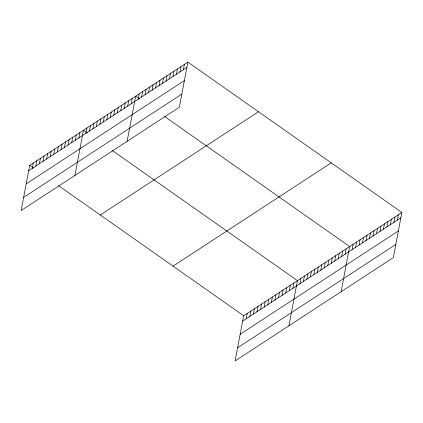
<?xml version="1.0" encoding="UTF-8"?>
<svg xmlns="http://www.w3.org/2000/svg" width="423" height="423" viewBox="0 0 423 423"><rect width="100%" height="100%" fill="white"/><g stroke="black" fill="none" stroke-linecap="round" stroke-linejoin="round"><path stroke-width="0.63" d="M187.865 62.091L29.684 165.367L21.15 210.522L179.336 107.246L187.865 62.091L401.85 212.478L393.316 257.633L235.135 360.909L243.664 315.754L401.85 212.478M32.254 168.386L33.269 163.029M35.839 166.043L36.854 160.687M39.424 163.701L40.439 158.345M43.014 161.364L44.024 156.002M46.599 159.022L47.609 153.665M50.184 156.679L51.194 151.323M53.769 154.342L54.779 148.981M57.354 152L58.369 146.644M60.938 149.657L61.954 144.301M64.523 147.315L65.539 141.959M68.108 144.978L69.123 139.616M71.699 142.636L72.708 137.279M75.283 140.293L76.293 134.937M78.868 137.951L79.878 132.595M74.934 175.408L83.463 130.252L87.387 133.012M85.932 133.34L86.942 127.984M89.412 131.067L90.427 125.71M92.891 128.798L93.906 123.437M96.375 126.525L97.385 121.168M99.854 124.251L100.864 118.895M103.334 121.977L104.344 116.621M106.813 119.709L107.823 114.347M110.292 117.435L111.307 112.079M113.771 115.162L114.786 109.806M117.256 112.893L118.266 107.532M120.735 110.62L121.745 105.264M124.214 108.346L125.224 102.99M127.693 106.073L128.708 100.716M131.172 103.804L132.188 98.443M127.133 141.324L135.667 96.174L139.59 98.929M138.136 99.257L139.146 93.901M141.615 96.989L142.625 91.627M145.094 94.715L146.104 89.359M148.573 92.441L149.589 87.085M152.053 90.168L153.068 84.812M155.532 87.899L156.547 82.538M159.016 85.626L160.026 80.27M162.495 83.352L163.505 77.996M165.975 81.084L166.985 75.722M169.454 78.81L170.469 73.454M172.933 76.537L173.948 71.18M176.412 74.263L177.427 68.907M179.897 71.995L180.907 66.633M183.376 69.721L184.386 64.365M246.239 318.773L247.249 313.411M249.824 316.43L250.834 311.074M253.409 314.088L254.424 308.732M256.994 311.751L258.009 306.389M260.579 309.409L261.594 304.052M264.164 307.066L265.179 301.71M267.754 304.724L268.764 299.368M271.339 302.387L272.349 297.025M274.924 300.044L275.933 294.688M278.508 297.702L279.518 292.346M282.093 295.36L283.103 290.004M285.678 293.023L286.694 287.661M289.263 290.68L290.278 285.324M292.848 288.338L293.863 282.982M288.914 325.795L297.448 280.639L112.396 150.588M299.918 283.727L300.927 278.371M303.397 281.454L304.407 276.097M306.876 279.18L307.886 273.824M310.355 276.912L311.37 271.55M313.834 274.638L314.849 269.282M317.313 272.364L318.329 267.008M320.798 270.096L321.808 264.735M324.277 267.822L325.287 262.466M327.756 265.549L328.766 260.193M331.235 263.275L332.251 257.919M334.715 261.007L335.73 255.645M338.194 258.733L339.209 253.377M341.678 256.46L342.688 251.103M345.157 254.191L346.167 248.83M341.118 291.711L349.647 246.561L164.6 116.505M352.116 249.644L353.131 244.288M355.595 247.37L356.61 242.014M359.079 245.102L360.089 239.741M362.559 242.828L363.569 237.472M366.038 240.555L367.048 235.199M369.517 238.286L370.527 232.925M372.996 236.013L374.011 230.657M376.475 233.739L377.49 228.383M379.96 231.466L380.97 226.109M383.439 229.197L384.449 223.836M386.918 226.924L387.928 221.567M390.397 224.65L391.407 219.294M393.876 222.382L394.892 217.02M397.356 220.108L398.371 214.752M28.669 170.728L186.855 67.447M26.189 183.857L184.375 80.582M23.63 197.388L181.816 94.112M100.299 214.995L258.479 111.72M173.049 266.125L331.235 162.85M242.654 321.11L400.84 217.834M240.169 334.244L398.355 230.969M237.615 347.775L395.801 244.499M29.684 165.367L33.607 168.127M58.612 185.702L243.664 315.754"/></g></svg>
